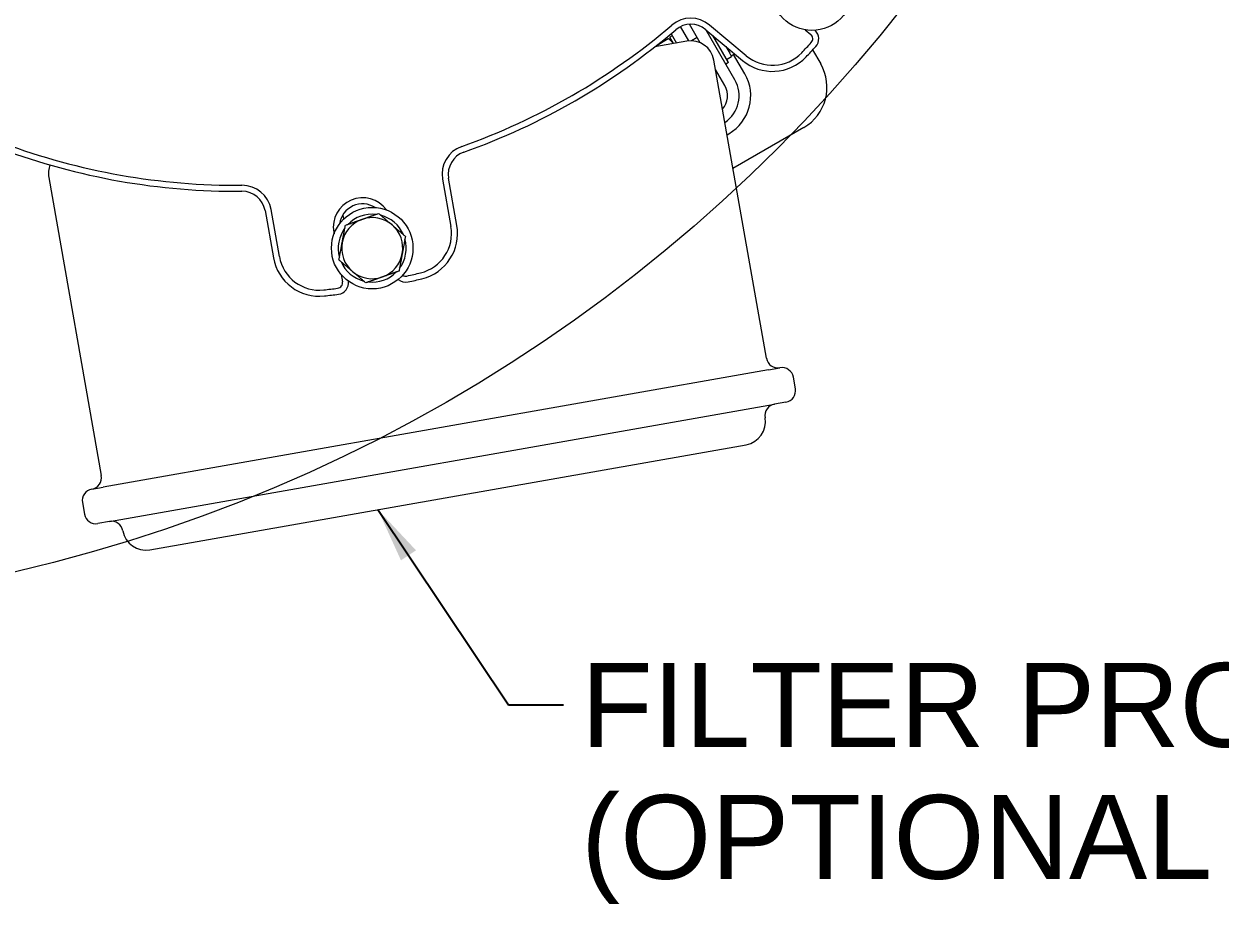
# Model space of a CAD drawing. Header units: inches. Extents: x 15 to 402, y 6 to 258.
# Drawn here: x 78.4 to 104.08, y 169.73 to 188.62 of the extents above; entities that cross this region are included whole.
import ezdxf

# ---------------------------------------------------------------- set-up
doc = ezdxf.new("R2010")
doc.units = ezdxf.units.IN
doc.header["$LTSCALE"] = 12
doc.header["$MEASUREMENT"] = 0
doc.layers.add('Symbol', color=7, linetype='Continuous', lineweight=25)
doc.layers.add('Visible', color=7, linetype='Continuous', lineweight=18)
doc.styles.add('Standard D-E', font='arial.ttf')
doc.dimstyles.new('in [mm] D-E NeptuneBenson$7', dxfattribs={"dimscale": 12, "dimtxt": 0.15, "dimasz": 0.098425, "dimexe": 0.125, "dimexo": 0.063, "dimgap": 0.031496, "dimtad": 0, "dimtih": 1, "dimtoh": 1, "dimdec": 4, "dimrnd": 1e-08, "dimzin": 3, "dimdsep": 46, "dimlunit": 5, "dimtxsty": 'Standard D-E', "dimcen": 0.09, "dimdle": 0.393701, "dimclrd": 256, "dimclre": 256, "dimclrt": 256, "dimadec": 1, "dimazin": 1, "dimtfac": 1, "dimtofl": 0, "dimtmove": 0, "dimatfit": 3, "dimfxl": 1, "dimfrac": 1, "dimtolj": 1, "dimtzin": 4, "dimlwd": -1, "dimlwe": -1, "dimarcsym": 0})

msp = doc.modelspace()

# ---------------------------------------------------------------- linework, layer by layer
at = {"layer": 'Visible'}
for p, q in [((92.6695, 188.25647), (92.4921, 188.56372)), ((92.91265, 188.21872), (92.68404, 188.6147)), ((93.03526, 188.49861), (93.82269, 187.83788)), ((93.90626, 187.93747), (93.11882, 188.5982)), ((95.16976, 188.49597), (95.28903, 188.39589)), ((92.62992, 188.25111), (91.94156, 188.12973)), ((91.99002, 188.16795), (92.23036, 188.3067)), ((92.31615, 188.36848), (92.2616, 188.33698)), ((92.34063, 188.2001), (92.2616, 188.33698)), ((92.30097, 188.26879), (92.26287, 188.29079)), ((92.29065, 188.41266), (92.40665, 188.21174)), ((92.84927, 188.3285), (92.72815, 188.25857)), ((93.65913, 187.42579), (93.04394, 188.49133)), ((93.52092, 187.79116), (93.18503, 188.37295)), ((93.465, 188.13802), (93.54874, 187.99298)), ((93.58071, 187.93759), (93.54874, 187.99298)), ((95.33053, 188.06401), (95.50404, 187.76348)), ((94.33786, 181.44428), (93.20914, 187.84553)), ((93.52092, 187.79116), (93.46637, 187.75966)), ((93.48101, 187.86029), (93.58926, 187.92279)), ((93.58071, 187.93759), (93.65366, 187.97971)), ((93.58071, 187.93759), (93.58926, 187.92279)), ((93.87564, 187.55079), (93.63441, 187.9686)), ((93.44263, 187.30079), (93.24477, 187.64348)), ((93.4916, 186.24364), (93.53157, 186.26672)), ((95.13802, 186.39746), (93.61911, 185.52052)), ((78.92943, 185.32763), (80.05815, 178.92638)), ((87.38575, 185.28821), (87.56424, 184.2759)), ((87.69227, 184.29848), (87.51377, 185.31078)), ((83.57454, 184.61619), (83.75304, 183.60389)), ((83.88106, 183.62646), (83.70257, 184.63876)), ((85.24129, 184.52014), (85.25727, 184.42951)), ((85.04779, 184.15049), (85.05421, 184.11409)), ((85.20796, 183.24213), (85.235, 183.0888)), ((94.38127, 181.19807), (80.10156, 178.68018)), ((94.38127, 181.19807), (94.62747, 181.24149)), ((94.9605, 180.79249), (94.91709, 181.0387)), ((80.23179, 177.94157), (94.51151, 180.45947)), ((94.75771, 180.50288), (94.51151, 180.45947)), ((81.10064, 177.3332), (93.90314, 179.59063)), ((79.85536, 178.63676), (80.10156, 178.68018)), ((79.65257, 178.34715), (79.69598, 178.10095)), ((80.23179, 177.94157), (79.98559, 177.89816))]:
    msp.add_line(p, q, dxfattribs=at)
for centre, radius in [((70.53484, 209.99162), 34), ((95.31577, 189.3587), 0.875), ((85.87436, 183.80917), 0.875)]:
    msp.add_circle(centre, radius, dxfattribs=at)
for centre, radius, start, end in [((82.97146, 199.55396), 14.395, 289.577954, 310.422046), ((82.97146, 199.55396), 14.525, 289.577954, 310.422046), ((92.71387, 188.11559), 0.63, 50, 130.422046), ((92.71387, 188.11559), 0.5, 50, 130.422046), ((92.71674, 187.7587), 0.5, 10, 100), ((95.2119, 188.30396), 0.12, 317.41435, 50), ((95.2119, 188.30396), 0.25, 317.41435, 46.826372), ((94.46548, 188.60392), 0.87, 230, 316.388426), ((82.97146, 199.55396), 16.745, 316.388426, 317.41435), ((82.97146, 199.55396), 16.875, 316.388426, 317.41435), ((94.46548, 188.60392), 1, 230, 316.388426), ((94.63802, 187.26348), 1, 300, 30), ((93.06157, 187.08079), 0.94, 300, 30), ((93.06157, 187.08079), 0.44, 319.205288, 30), ((93.06157, 187.08079), 0.69, 303.77079, 30), ((82.97146, 199.55396), 14.525, 249.577954, 270.422046), ((82.97146, 199.55396), 14.395, 249.577954, 270.422046), ((88.00618, 185.39761), 0.63, 109.577954, 190), ((88.00618, 185.39761), 0.5, 109.577954, 190), ((79.42184, 185.41445), 0.5, 158.815691, 190), ((83.08214, 184.52936), 0.63, 10, 90.422046), ((83.08214, 184.52936), 0.5, 10, 90.422046), ((85.66822, 184.25989), 0.63, 35.944053, 190), ((85.66822, 184.25989), 0.5, 57.582899, 171.572229), ((85.87436, 183.80917), 0.656, 109.568292, 169.568292), ((85.87436, 183.80917), 0.7295, 83.627434, 135.509151), ((85.87436, 183.80917), 0.656, 49.568292, 109.568292), ((85.87436, 183.80917), 0.7295, 23.627434, 75.509151), ((85.87436, 183.80917), 0.7295, 143.627434, 195.509151), ((85.87436, 183.80917), 0.656, 349.568292, 49.568292), ((86.70746, 184.12483), 0.87, 283.611574, 10), ((86.70746, 184.12483), 1, 283.611574, 10), ((85.87436, 183.80917), 0.656, 169.568292, 229.568292), ((85.87436, 183.80917), 0.7295, 323.627434, 15.509151), ((84.73785, 183.77753), 0.87, 190, 276.388426), ((85.87436, 183.80917), 0.656, 289.568292, 349.568292), ((84.73785, 183.77753), 1, 190, 276.388426), ((85.87436, 183.80917), 0.7295, 203.627434, 255.509151), ((85.87436, 183.80917), 0.656, 229.568292, 289.568292), ((85.87436, 183.80917), 0.7295, 263.627434, 315.509151), ((86.59403, 183.32843), 0.25, 230.168027, 282.58565), ((86.59403, 183.32843), 0.12, 236.863364, 282.58565), ((82.97146, 199.55396), 16.745, 282.58565, 283.611574), ((82.97146, 199.55396), 16.875, 282.58565, 283.611574), ((82.97146, 199.55396), 16.745, 276.388426, 277.41435), ((85.11682, 183.06796), 0.12, 277.41435, 10), ((85.11682, 183.06796), 0.25, 277.41435, 6.826372), ((82.97146, 199.55396), 16.875, 276.388426, 277.41435), ((94.58406, 181.48769), 0.25, 190, 280), ((94.67088, 180.99528), 0.25, 10, 100), ((94.7143, 180.74908), 0.25, 280, 10), ((94.55492, 180.21327), 0.25, 100, 190), ((93.81631, 180.08303), 0.5, 280, 10), ((79.81194, 178.88297), 0.25, 280, 10), ((79.89877, 178.39056), 0.25, 100, 190), ((79.94218, 178.14436), 0.25, 190, 280), ((80.27521, 177.69537), 0.25, 10, 100), ((81.01381, 177.8256), 0.5, 190, 280)]:
    msp.add_arc(centre, radius, start, end, dxfattribs=at)
for points, weights in [([(92.33997, 188.19998), (92.30197, 188.25704), (92.23036, 188.3067)], [1.00817091478, 1.03329802962, 1]), ([(92.23036, 188.3067), (92.24835, 188.29918), (92.26287, 188.29079)], [1, 1.01034398852, 1.01504979903]), ([(85.29778, 184.30043), (85.48903, 184.36841), (85.65465, 184.42728)], [1, 1.0379548493, 1]), ([(85.65465, 184.42728), (85.82027, 184.48615), (86.01152, 184.55413)], [1, 1.0379548493, 1]), ([(86.01152, 184.55413), (86.16601, 184.4225), (86.29981, 184.3085)], [1, 1.0379548493, 1]), ([(85.22921, 183.92795), (85.26103, 184.10082), (85.29778, 184.30043)], [1, 1.0379548493, 1]), ([(86.29981, 184.3085), (86.4336, 184.19451), (86.5881, 184.06287)], [1, 1.0379548493, 1]), ([(85.16063, 183.55546), (85.19738, 183.75508), (85.22921, 183.92795)], [1, 1.0379548493, 1]), ([(86.5881, 184.06287), (86.55135, 183.86326), (86.51952, 183.69039)], [1, 1.0379548493, 1]), ([(86.51952, 183.69039), (86.4877, 183.51752), (86.45095, 183.31791)], [1, 1.0379548493, 1]), ([(85.44892, 183.30983), (85.31513, 183.42383), (85.16063, 183.55546)], [1, 1.0379548493, 1]), ([(85.73721, 183.06421), (85.58272, 183.19584), (85.44892, 183.30983)], [1, 1.0379548493, 1]), ([(86.09408, 183.19106), (85.92846, 183.13219), (85.73721, 183.06421)], [1, 1.0379548493, 1]), ([(86.45095, 183.31791), (86.2597, 183.24993), (86.09408, 183.19106)], [1, 1.0379548493, 1])]:
    msp.add_rational_spline(points, weights, degree=2, dxfattribs=at)

# ---------------------------------------------------------------- texts
at = {"layer": 'Symbol', "insert": (90.35972, 174.90418), "char_height": 1.8000001, "width": 35.3510699, "attachment_point": 1, "line_spacing_factor": 0.944221, "style": 'Standard D-E'}
msp.add_mtext('\\fArial|b0|i0;FILTER PROGRAMMER\\P\\fArial|b0|i0;(OPTIONAL MOUNTING SIDE)', dxfattribs=at)

# ---------------------------------------------------------------- leaders
at = {"layer": 'Symbol', "annotation_type": 0, "has_hookline": 1, "hookline_direction": 0, "text_width": 35.10246}
msp.add_leader([(85.99649, 178.19647), (88.80067, 174.00418), (89.98177, 174.00418)], dimstyle='in [mm] D-E NeptuneBenson$7', override={"dimtad": 0}, dxfattribs=at)

doc.saveas('drawing.dxf')
